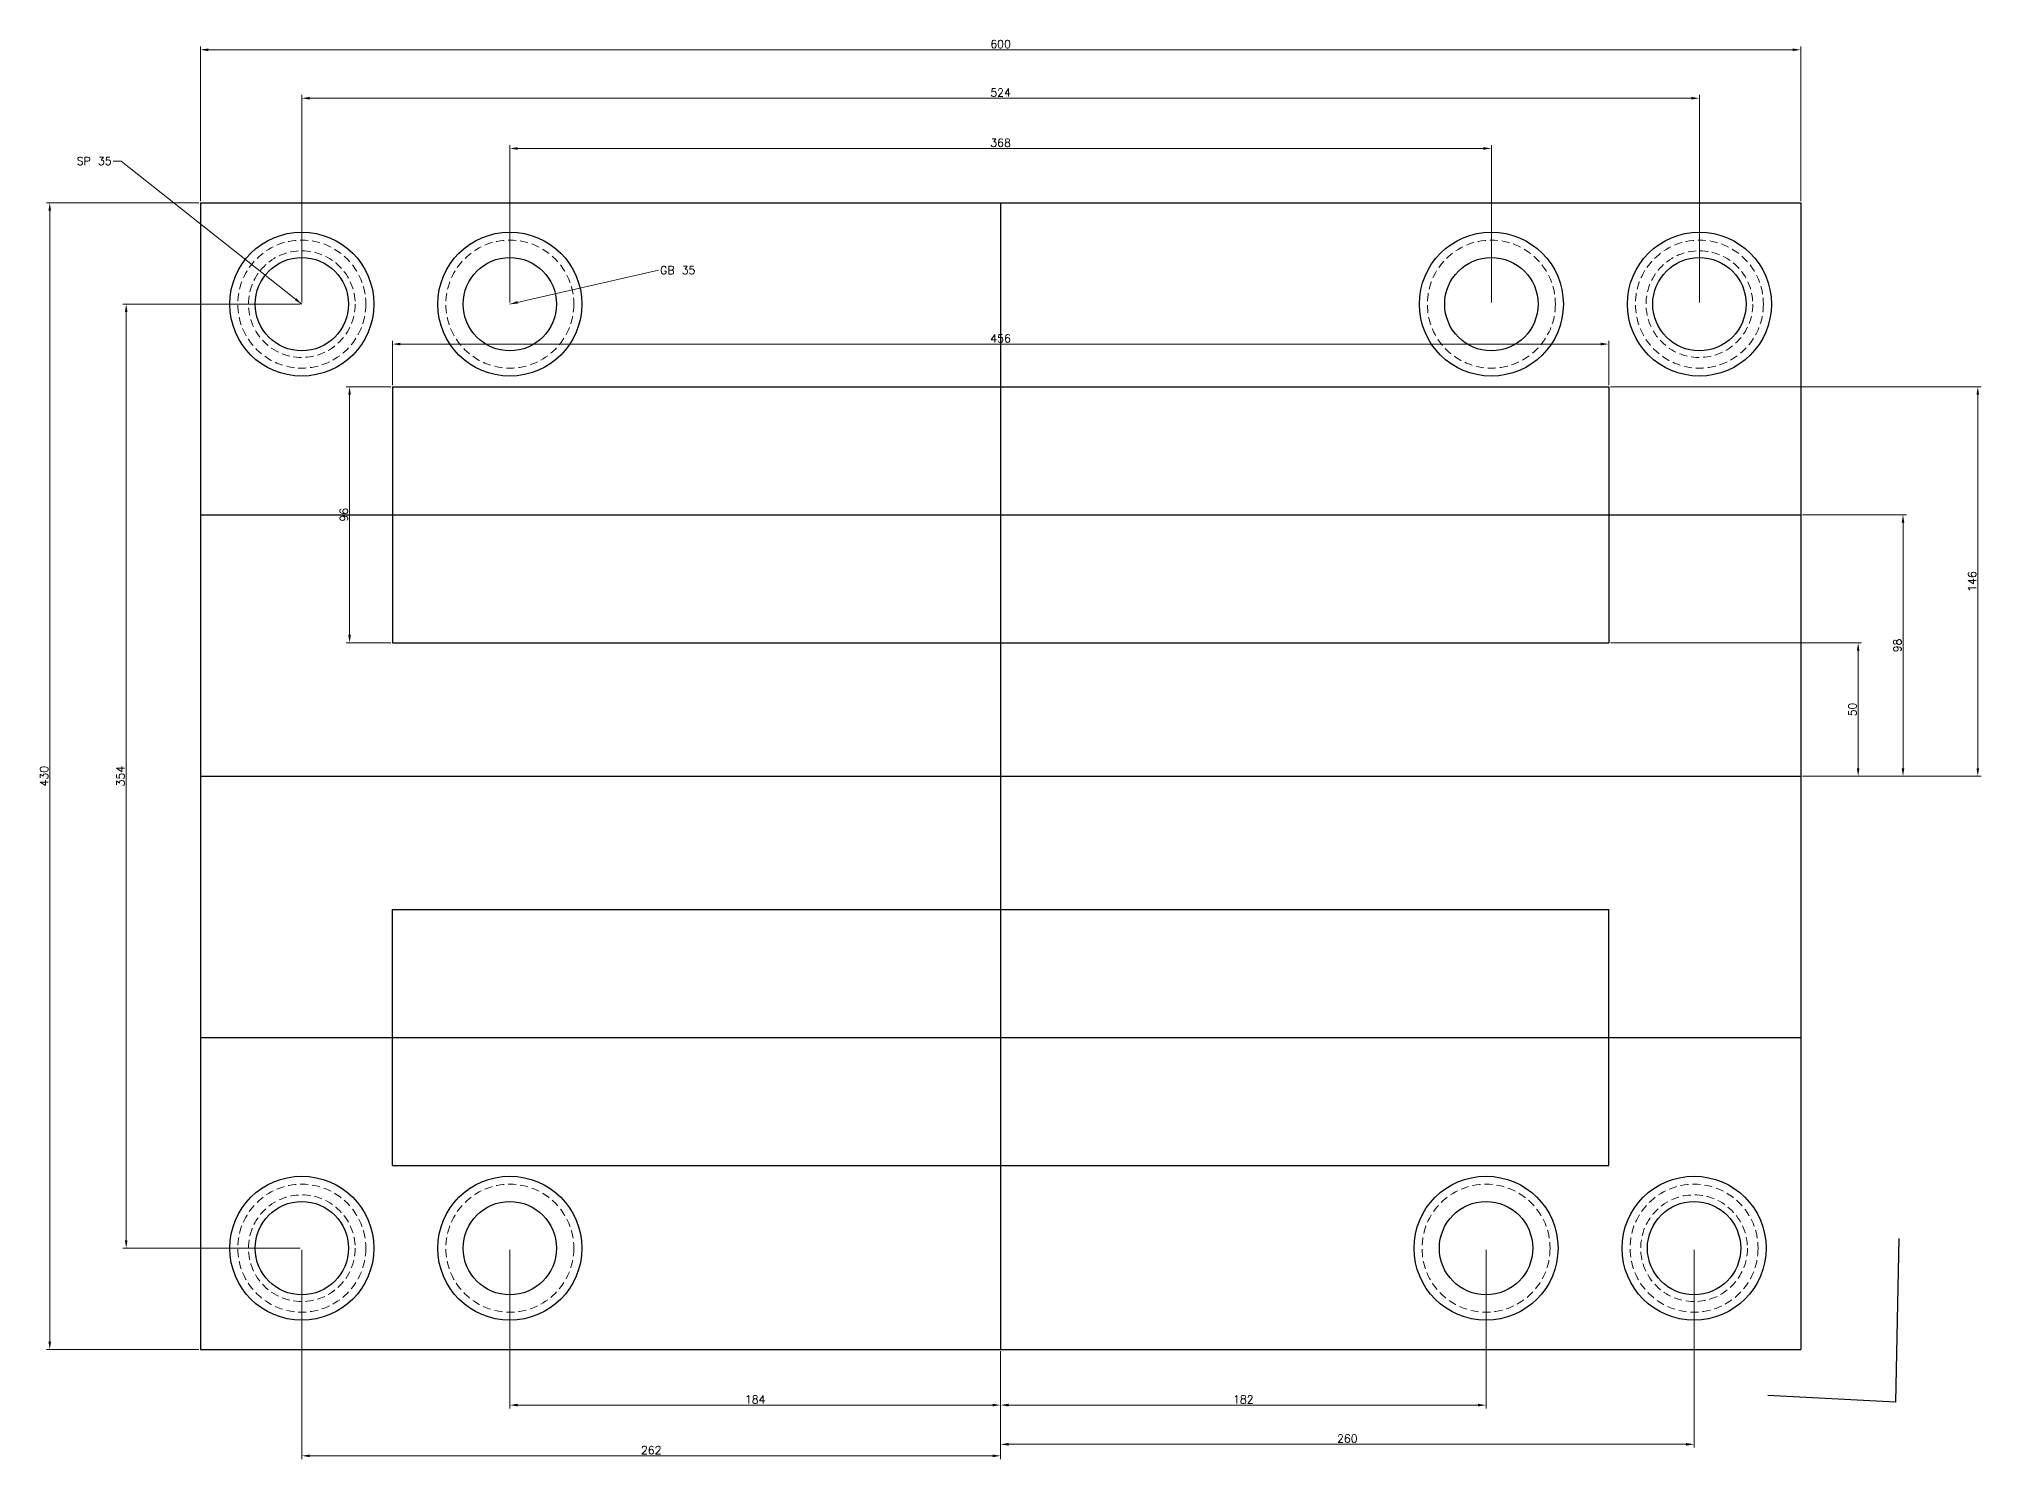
# Model space of a CAD drawing. Header units: millimetres. Extents: x 13307 to 15757, y 5157 to 5731.
# Drawn here: x 14396 to 15124, y 5180 to 5713 of the extents above; entities that cross this region are included whole.
import ezdxf

# ---------------------------------------------------------------- set-up
doc = ezdxf.new("R2010")
doc.units = ezdxf.units.MM
doc.linetypes.add('HIDDEN', pattern=[0.375, 0.25, -0.125])
doc.styles.get("Standard").update_dxf_attribs({"font": 'txt.shx', "height": 3})
doc.dimstyles.new('ISO-25', dxfattribs={"dimtxt": 3, "dimasz": 3, "dimexe": 1.25, "dimexo": 0.625, "dimtad": 1, "dimtxsty": 'Standard', "dimcen": 2.5, "dimclrd": 1, "dimclre": 1, "dimaunit": 1, "dimazin": 0, "dimtfac": 1, "dimtmove": 0, "dimatfit": 3, "dimfxl": 1, "dimlwd": 15, "dimlwe": 15, "dimarcsym": 0})

# ---------------------------------------------------------------- blocks, each defined once
blk = doc.blocks.new('*D220')
at = {"color": 1, "lineweight": 15}
for p, q in [((14572.47, 5614.06), (14572.47, 5673.06)), ((14940.47, 5614.06), (14940.47, 5673.06)), ((14575.47, 5671.81), (14937.47, 5671.81))]:
    blk.add_line(p, q, dxfattribs=at)
at = {"color": 1}
for points in [[(14575.47, 5672.31), (14575.47, 5671.31), (14572.47, 5671.81)], [(14937.47, 5672.31), (14937.47, 5671.31), (14940.47, 5671.81)]]:
    blk.add_solid(points, dxfattribs=at)
at = {"layer": 'Defpoints', "color": 0}
for p in [(14940.47, 5671.81), (14572.47, 5613.44), (14940.47, 5613.44)]:
    blk.add_point(p, dxfattribs=at)
at = {"color": 0, "insert": (14756.47, 5673.94), "char_height": 3, "attachment_point": 5}
blk.add_mtext('368', dxfattribs=at)
blk = doc.blocks.new('*D221')
at = {"color": 1, "lineweight": 15}
for p, q in [((14494.47, 5614.06), (14494.47, 5691.89)), ((14497.47, 5690.64), (15015.47, 5690.64)), ((15018.47, 5614.06), (15018.47, 5691.89))]:
    blk.add_line(p, q, dxfattribs=at)
at = {"color": 1}
for points in [[(14497.47, 5691.14), (14497.47, 5690.14), (14494.47, 5690.64)], [(15015.47, 5691.14), (15015.47, 5690.14), (15018.47, 5690.64)]]:
    blk.add_solid(points, dxfattribs=at)
at = {"layer": 'Defpoints', "color": 0}
for p in [(15018.47, 5690.64), (14494.47, 5613.44), (15018.47, 5613.44)]:
    blk.add_point(p, dxfattribs=at)
at = {"color": 0, "insert": (14756.47, 5692.76), "char_height": 3, "attachment_point": 5}
blk.add_mtext('524', dxfattribs=at)
blk = doc.blocks.new('*D222')
at = {"color": 1, "lineweight": 15}
for p, q in [((14456.47, 5652.06), (14456.47, 5710.06)), ((15056.47, 5652.06), (15056.47, 5710.06)), ((14459.47, 5708.81), (15053.47, 5708.81))]:
    blk.add_line(p, q, dxfattribs=at)
at = {"color": 1}
for points in [[(14459.47, 5709.31), (14459.47, 5708.31), (14456.47, 5708.81)], [(15053.47, 5709.31), (15053.47, 5708.31), (15056.47, 5708.81)]]:
    blk.add_solid(points, dxfattribs=at)
at = {"layer": 'Defpoints', "color": 0}
for p in [(15056.47, 5708.81), (14456.47, 5651.44), (15056.47, 5651.44)]:
    blk.add_point(p, dxfattribs=at)
at = {"color": 0, "insert": (14756.47, 5710.94), "char_height": 3, "attachment_point": 5}
blk.add_mtext('600', dxfattribs=at)
blk = doc.blocks.new('*D223')
at = {"color": 1, "lineweight": 15}
for p, q in [((14528.47, 5583.06), (14528.47, 5599.71)), ((14531.47, 5598.46), (14981.47, 5598.46)), ((14984.47, 5583.06), (14984.47, 5599.71))]:
    blk.add_line(p, q, dxfattribs=at)
at = {"color": 1}
for points in [[(14531.47, 5598.96), (14531.47, 5597.96), (14528.47, 5598.46)], [(14981.47, 5598.96), (14981.47, 5597.96), (14984.47, 5598.46)]]:
    blk.add_solid(points, dxfattribs=at)
at = {"layer": 'Defpoints', "color": 0}
for p in [(14984.47, 5598.46), (14528.47, 5582.44), (14984.47, 5582.44)]:
    blk.add_point(p, dxfattribs=at)
at = {"color": 0, "insert": (14756.47, 5600.59), "char_height": 3, "attachment_point": 5}
blk.add_mtext('456', dxfattribs=at)
blk = doc.blocks.new('*D224')
at = {"color": 1, "lineweight": 15}
for p, q in [((14493.85, 5613.44), (14427.39, 5613.44)), ((14428.64, 5610.44), (14428.64, 5262.44)), ((14493.85, 5259.44), (14427.39, 5259.44))]:
    blk.add_line(p, q, dxfattribs=at)
at = {"color": 1}
for points in [[(14428.14, 5610.44), (14429.14, 5610.44), (14428.64, 5613.44)], [(14428.14, 5262.44), (14429.14, 5262.44), (14428.64, 5259.44)]]:
    blk.add_solid(points, dxfattribs=at)
at = {"layer": 'Defpoints', "color": 0}
for p in [(14494.47, 5613.44), (14428.64, 5259.44), (14494.47, 5259.44)]:
    blk.add_point(p, dxfattribs=at)
at = {"color": 0, "insert": (14426.51, 5436.44), "char_height": 3, "attachment_point": 5, "rotation": 90}
blk.add_mtext('354', dxfattribs=at)
blk = doc.blocks.new('*D225')
at = {"color": 1, "lineweight": 15}
for p, q in [((14455.85, 5651.44), (14398.73, 5651.44)), ((14399.98, 5224.44), (14399.98, 5648.44)), ((14455.85, 5221.44), (14398.73, 5221.44))]:
    blk.add_line(p, q, dxfattribs=at)
at = {"color": 1}
for points in [[(14399.48, 5648.44), (14400.48, 5648.44), (14399.98, 5651.44)], [(14399.48, 5224.44), (14400.48, 5224.44), (14399.98, 5221.44)]]:
    blk.add_solid(points, dxfattribs=at)
at = {"layer": 'Defpoints', "color": 0}
for p in [(14399.98, 5651.44), (14456.47, 5651.44), (14456.47, 5221.44)]:
    blk.add_point(p, dxfattribs=at)
at = {"color": 0, "insert": (14397.86, 5436.44), "char_height": 3, "attachment_point": 5, "rotation": 90}
blk.add_mtext('430', dxfattribs=at)
blk = doc.blocks.new('*D226')
at = {"color": 1, "lineweight": 15}
for p, q in [((14938.47, 5258.81), (14938.47, 5199.37)), ((14756.47, 5220.81), (14756.47, 5199.37)), ((14759.47, 5200.62), (14935.47, 5200.62))]:
    blk.add_line(p, q, dxfattribs=at)
at = {"color": 1}
for points in [[(14759.47, 5201.12), (14759.47, 5200.12), (14756.47, 5200.62)], [(14935.47, 5201.12), (14935.47, 5200.12), (14938.47, 5200.62)]]:
    blk.add_solid(points, dxfattribs=at)
at = {"layer": 'Defpoints', "color": 0}
for p in [(14938.47, 5259.44), (14756.47, 5221.44), (14938.47, 5200.62)]:
    blk.add_point(p, dxfattribs=at)
at = {"color": 0, "insert": (14847.47, 5202.74), "char_height": 3, "attachment_point": 5}
blk.add_mtext('182', dxfattribs=at)
blk = doc.blocks.new('*D227')
at = {"color": 1, "lineweight": 15}
for p, q in [((15016.47, 5258.81), (15016.47, 5184.67)), ((14756.47, 5220.81), (14756.47, 5184.67)), ((14759.47, 5185.92), (15013.47, 5185.92))]:
    blk.add_line(p, q, dxfattribs=at)
at = {"color": 1}
for points in [[(14759.47, 5186.42), (14759.47, 5185.42), (14756.47, 5185.92)], [(15013.47, 5186.42), (15013.47, 5185.42), (15016.47, 5185.92)]]:
    blk.add_solid(points, dxfattribs=at)
at = {"layer": 'Defpoints', "color": 0}
for p in [(15016.47, 5259.44), (14756.47, 5221.44), (15016.47, 5185.92)]:
    blk.add_point(p, dxfattribs=at)
at = {"color": 0, "insert": (14886.47, 5188.05), "char_height": 3, "attachment_point": 5}
blk.add_mtext('260', dxfattribs=at)
blk = doc.blocks.new('*D228')
at = {"color": 1, "lineweight": 15}
for p, q in [((14572.47, 5258.81), (14572.47, 5199.37)), ((14756.47, 5220.81), (14756.47, 5199.37)), ((14753.47, 5200.62), (14575.47, 5200.62))]:
    blk.add_line(p, q, dxfattribs=at)
at = {"color": 1}
for points in [[(14575.47, 5201.12), (14575.47, 5200.12), (14572.47, 5200.62)], [(14753.47, 5201.12), (14753.47, 5200.12), (14756.47, 5200.62)]]:
    blk.add_solid(points, dxfattribs=at)
at = {"layer": 'Defpoints', "color": 0}
for p in [(14572.47, 5259.44), (14756.47, 5221.44), (14572.47, 5200.62)]:
    blk.add_point(p, dxfattribs=at)
at = {"color": 0, "insert": (14664.47, 5202.74), "char_height": 3, "attachment_point": 5}
blk.add_mtext('184', dxfattribs=at)
blk = doc.blocks.new('*D229')
at = {"color": 1, "lineweight": 15}
for p, q in [((14494.47, 5258.81), (14494.47, 5180.35)), ((14756.47, 5220.81), (14756.47, 5180.35)), ((14753.47, 5181.6), (14497.47, 5181.6))]:
    blk.add_line(p, q, dxfattribs=at)
at = {"color": 1}
for points in [[(14497.47, 5182.1), (14497.47, 5181.1), (14494.47, 5181.6)], [(14753.47, 5182.1), (14753.47, 5181.1), (14756.47, 5181.6)]]:
    blk.add_solid(points, dxfattribs=at)
at = {"layer": 'Defpoints', "color": 0}
for p in [(14494.47, 5259.44), (14756.47, 5221.44), (14494.47, 5181.6)]:
    blk.add_point(p, dxfattribs=at)
at = {"color": 0, "insert": (14625.47, 5183.72), "char_height": 3, "attachment_point": 5}
blk.add_mtext('262', dxfattribs=at)
blk = doc.blocks.new('*D230')
at = {"color": 1, "lineweight": 15}
for p, q in [((14527.85, 5582.44), (14511.14, 5582.44)), ((14512.39, 5489.44), (14512.39, 5579.44)), ((14527.85, 5486.44), (14511.14, 5486.44))]:
    blk.add_line(p, q, dxfattribs=at)
at = {"color": 1}
for points in [[(14511.89, 5579.44), (14512.89, 5579.44), (14512.39, 5582.44)], [(14511.89, 5489.44), (14512.89, 5489.44), (14512.39, 5486.44)]]:
    blk.add_solid(points, dxfattribs=at)
at = {"layer": 'Defpoints', "color": 0}
for p in [(14512.39, 5582.44), (14528.47, 5582.44), (14528.47, 5486.44)]:
    blk.add_point(p, dxfattribs=at)
at = {"color": 0, "insert": (14510.26, 5534.44), "char_height": 3, "attachment_point": 5, "rotation": 90}
blk.add_mtext('96', dxfattribs=at)
blk = doc.blocks.new('*D231')
at = {"color": 1, "lineweight": 15}
for p, q in [((14985.1, 5486.44), (15079.24, 5486.44)), ((15077.99, 5439.44), (15077.99, 5483.44)), ((15057.1, 5436.44), (15079.24, 5436.44))]:
    blk.add_line(p, q, dxfattribs=at)
at = {"color": 1}
for points in [[(15077.49, 5483.44), (15078.49, 5483.44), (15077.99, 5486.44)], [(15077.49, 5439.44), (15078.49, 5439.44), (15077.99, 5436.44)]]:
    blk.add_solid(points, dxfattribs=at)
at = {"layer": 'Defpoints', "color": 0}
for p in [(14984.47, 5486.44), (15077.99, 5486.44), (15056.47, 5436.44)]:
    blk.add_point(p, dxfattribs=at)
at = {"color": 0, "insert": (15075.86, 5461.44), "char_height": 3, "attachment_point": 5, "rotation": 90}
blk.add_mtext('50', dxfattribs=at)
blk = doc.blocks.new('*D232')
at = {"color": 1, "lineweight": 15}
for p, q in [((15057.1, 5534.44), (15096.06, 5534.44)), ((15094.81, 5531.44), (15094.81, 5439.44)), ((15057.72, 5436.44), (15096.06, 5436.44))]:
    blk.add_line(p, q, dxfattribs=at)
at = {"color": 1}
for points in [[(15094.31, 5531.44), (15095.31, 5531.44), (15094.81, 5534.44)], [(15094.31, 5439.44), (15095.31, 5439.44), (15094.81, 5436.44)]]:
    blk.add_solid(points, dxfattribs=at)
at = {"layer": 'Defpoints', "color": 0}
for p in [(15056.47, 5534.44), (15057.1, 5436.44), (15094.81, 5436.44)]:
    blk.add_point(p, dxfattribs=at)
at = {"color": 0, "insert": (15092.69, 5485.44), "char_height": 3, "attachment_point": 5, "rotation": 90}
blk.add_mtext('98', dxfattribs=at)
blk = doc.blocks.new('*D233')
at = {"color": 1, "lineweight": 15}
for p, q in [((14985.1, 5582.44), (15124.11, 5582.44)), ((15122.86, 5579.44), (15122.86, 5439.44)), ((15058.35, 5436.44), (15124.11, 5436.44))]:
    blk.add_line(p, q, dxfattribs=at)
at = {"color": 1}
for points in [[(15122.36, 5579.44), (15123.36, 5579.44), (15122.86, 5582.44)], [(15122.36, 5439.44), (15123.36, 5439.44), (15122.86, 5436.44)]]:
    blk.add_solid(points, dxfattribs=at)
at = {"layer": 'Defpoints', "color": 0}
for p in [(14984.47, 5582.44), (15057.72, 5436.44), (15122.86, 5436.44)]:
    blk.add_point(p, dxfattribs=at)
at = {"color": 0, "insert": (15120.74, 5509.44), "char_height": 3, "attachment_point": 5, "rotation": 90}
blk.add_mtext('146', dxfattribs=at)

msp = doc.modelspace()

# ---------------------------------------------------------------- linework, layer by layer
for p, q in [((14456.473, 5651.439), (15056.473, 5651.439)), ((14456.473, 5651.439), (14456.473, 5221.439)), ((14756.473, 5651.439), (14756.473, 5221.439)), ((15056.473, 5651.439), (15056.473, 5221.439)), ((14528.473, 5582.439), (14984.473, 5582.439)), ((14528.473, 5582.439), (14528.473, 5486.439)), ((14984.473, 5582.439), (14984.473, 5486.439)), ((14456.473, 5534.439), (15056.473, 5534.439)), ((14528.473, 5486.439), (14984.473, 5486.439)), ((14456.473, 5436.439), (15056.473, 5436.439)), ((14528.473, 5386.439), (14984.473, 5386.439)), ((14528.473, 5290.439), (14528.473, 5386.439)), ((14984.473, 5290.439), (14984.473, 5386.439)), ((14456.473, 5338.439), (15056.473, 5338.439)), ((14528.473, 5290.439), (14984.473, 5290.439)), ((15093.256, 5263.102), (15092.027, 5201.737)), ((14456.473, 5221.439), (15056.473, 5221.439)), ((15092.027, 5201.737), (15044.107, 5204.192))]:
    msp.add_line(p, q)
for centre, radius in [((14494.473, 5613.439), 27), ((14572.473, 5613.439), 27), ((14940.473, 5613.439), 27), ((15018.473, 5613.439), 27), ((14494.473, 5613.439), 17.5), ((14572.473, 5613.439), 17.5), ((14940.473, 5613.439), 17.5), ((15018.473, 5613.439), 17.5), ((14494.473, 5259.439), 27), ((14572.473, 5259.439), 27), ((14938.473, 5259.439), 27), ((15016.473, 5259.439), 27), ((14494.473, 5259.439), 17.5), ((14572.473, 5259.439), 17.5), ((14938.473, 5259.439), 17.5), ((15016.473, 5259.439), 17.5)]:
    msp.add_circle(centre, radius)
at = {"linetype": 'HIDDEN', "lineweight": 15, "ltscale": 12}
for centre, radius in [((14494.473, 5613.439), 24), ((14572.473, 5613.439), 24), ((14940.473, 5613.439), 24), ((15018.473, 5613.439), 24), ((14494.473, 5613.439), 20), ((15018.473, 5613.439), 20), ((14494.473, 5259.439), 24), ((14572.473, 5259.439), 24), ((14938.473, 5259.439), 24), ((15016.473, 5259.439), 24), ((14494.473, 5259.439), 20), ((15016.473, 5259.439), 20)]:
    msp.add_circle(centre, radius, dxfattribs=at)

# ---------------------------------------------------------------- texts
at = {"char_height": 3}
for s, insert, attachment_point in [('SP 35', (14423.16, 5665.601), 9), ('GB 35', (14628.816, 5627.646), 1)]:
    msp.add_mtext(s, dxfattribs=dict(at, insert=insert, attachment_point=attachment_point))

# ---------------------------------------------------------------- dimensions: what is measured, and where the dimension line sits
for base, p1, p2, picture, middle in [((15056.473, 5708.813), (14456.473, 5651.439), (15056.473, 5651.439), '*D222', (14756.473, 5710.938)), ((15018.473, 5690.638), (14494.473, 5613.439), (15018.473, 5613.439), '*D221', (14756.473, 5692.763)), ((14940.473, 5671.814), (14572.473, 5613.439), (14940.473, 5613.439), '*D220', (14756.473, 5673.939)), ((14984.473, 5598.463), (14528.473, 5582.439), (14984.473, 5582.439), '*D223', (14756.473, 5600.588)), ((14494.473, 5181.599), (14756.473, 5221.439), (14494.473, 5259.439), '*D229', (14625.473, 5183.724)), ((14572.473, 5200.619), (14756.473, 5221.439), (14572.473, 5259.439), '*D228', (14664.473, 5202.744)), ((14938.473, 5200.619), (14756.473, 5221.439), (14938.473, 5259.439), '*D226', (14847.473, 5202.744)), ((15016.473, 5185.922), (14756.473, 5221.439), (15016.473, 5259.439), '*D227', (14886.473, 5188.047))]:
    dim = msp.add_linear_dim(base=base, p1=p1, p2=p2, dimstyle='ISO-25')
    dim.commit()
    dim.dimension.update_dxf_attribs({"geometry": picture, "text_midpoint": middle})
for base, p1, p2, angle, picture, middle in [((14399.981, 5651.439), (14456.473, 5221.439), (14456.473, 5651.439), 270, '*D225', (14397.856, 5436.439)), ((14428.635, 5259.439), (14494.473, 5613.439), (14494.473, 5259.439), 90, '*D224', (14426.51, 5436.439)), ((14512.39, 5582.439), (14528.473, 5486.439), (14528.473, 5582.439), 270, '*D230', (14510.265, 5534.439)), ((15122.861, 5436.439), (14984.473, 5582.439), (15057.723, 5436.439), 90, '*D233', (15120.736, 5509.439)), ((15094.814, 5436.439), (15056.473, 5534.439), (15057.098, 5436.439), 90, '*D232', (15092.689, 5485.439)), ((15077.985, 5486.439), (15056.473, 5436.439), (14984.473, 5486.439), 90, '*D231', (15075.86, 5461.439))]:
    dim = msp.add_linear_dim(base=base, p1=p1, p2=p2, angle=angle, dimstyle='ISO-25')
    dim.commit()
    dim.dimension.update_dxf_attribs({"geometry": picture, "text_midpoint": middle})

# ---------------------------------------------------------------- leaders
at = {"annotation_type": 0, "has_hookline": 1, "hookline_direction": 1, "text_width": 14}
for points in [[(14494.473, 5613.439), (14426.785, 5667.101), (14423.785, 5667.101)], [(14572.473, 5613.439), (14628.191, 5626.146)]]:
    msp.add_leader(points, dimstyle='ISO-25', override={"dimgap": 0.625, "dimtad": 0}, dxfattribs=at)

doc.saveas('drawing.dxf')
